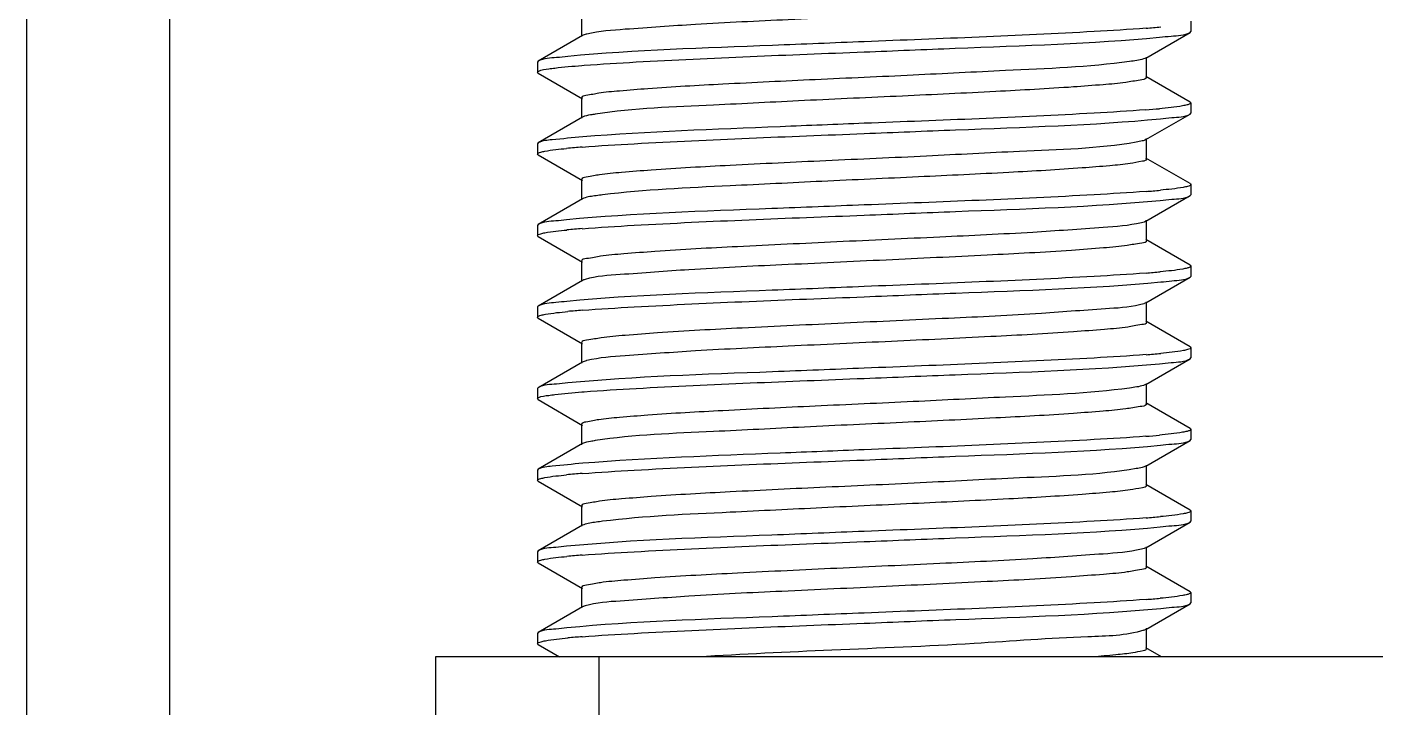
# Model space of a CAD drawing. Extents: x 27938 to 1507990, y 110129 to 923079.
# Drawn here: x 525483.8 to 525777.5, y 368687.5 to 368835.8 of the extents above; entities that cross this region are included whole.
import ezdxf

# ---------------------------------------------------------------- set-up
doc = ezdxf.new("R2010")
doc.units = 0
doc.header["$LTSCALE"] = 1000
doc.header["$MEASUREMENT"] = 0

msp = doc.modelspace()

# ---------------------------------------------------------------- linework, layer by layer
at = {"linetype": 'Continuous'}
for p, q in [((525483.83, 366000.39), (525483.83, 369014.05)), ((525514.97, 366583.55), (525514.97, 368882.52)), ((525604.68, 368838.14), (525604.68, 368833.7)), ((525737.41, 368837.03), (525737.41, 368834.81)), ((525604.87, 368833.92), (525595.21, 368828.33)), ((525727.58, 368829.02), (525737.24, 368834.61)), ((525737.24, 368834.61), (525737.41, 368834.81)), ((525595.21, 368828.33), (525595.05, 368828.13)), ((525595.05, 368828.13), (525595.05, 368825.91)), ((525604.69, 368827.4), (525605.19, 368827.44)), ((525727.77, 368824.8), (525727.77, 368829.25)), ((525595.21, 368825.72), (525595.05, 368825.91)), ((525595.21, 368825.72), (525604.87, 368820.12)), ((525737.24, 368819.43), (525727.58, 368825.02)), ((525604.68, 368820.35), (525604.68, 368815.9)), ((525737.24, 368819.43), (525737.41, 368819.24)), ((525737.41, 368819.24), (525737.41, 368817.01)), ((525604.87, 368816.13), (525595.21, 368810.53)), ((525727.58, 368811.23), (525737.24, 368816.82)), ((525737.24, 368816.82), (525737.41, 368817.01)), ((525595.21, 368810.53), (525595.05, 368810.34)), ((525595.05, 368810.34), (525595.05, 368808.12)), ((525727.77, 368807), (525727.77, 368811.45)), ((525595.21, 368807.92), (525595.05, 368808.12)), ((525595.21, 368807.92), (525604.87, 368802.33)), ((525737.24, 368801.64), (525727.58, 368807.23)), ((525604.68, 368802.55), (525604.68, 368798.11)), ((525737.24, 368801.64), (525737.41, 368801.44)), ((525737.41, 368801.44), (525737.41, 368799.22)), ((525604.87, 368798.33), (525595.21, 368792.74)), ((525605.14, 368798.45), (525604.87, 368798.33)), ((525727.58, 368793.43), (525737.24, 368799.02)), ((525737.24, 368799.02), (525737.41, 368799.22)), ((525595.21, 368792.74), (525595.05, 368792.54)), ((525595.05, 368792.54), (525595.05, 368790.32)), ((525727.77, 368789.21), (525727.77, 368793.66)), ((525595.21, 368790.13), (525595.05, 368790.32)), ((525595.21, 368790.13), (525604.87, 368784.53)), ((525737.24, 368783.84), (525727.58, 368789.43)), ((525604.68, 368784.76), (525604.68, 368780.31)), ((525737.24, 368783.84), (525737.41, 368783.65)), ((525737.41, 368783.65), (525737.41, 368781.42)), ((525604.87, 368780.54), (525595.21, 368774.94)), ((525727.58, 368775.64), (525737.24, 368781.23)), ((525737.24, 368781.23), (525737.41, 368781.42)), ((525595.21, 368774.94), (525595.05, 368774.75)), ((525595.05, 368774.75), (525595.05, 368772.53)), ((525727.58, 368775.64), (525727.23, 368775.48)), ((525727.77, 368771.41), (525727.77, 368775.86)), ((525595.21, 368772.33), (525595.05, 368772.53)), ((525595.21, 368772.33), (525604.87, 368766.74)), ((525737.24, 368766.05), (525727.58, 368771.64)), ((525604.68, 368766.96), (525604.68, 368762.52)), ((525737.24, 368766.05), (525737.41, 368765.85)), ((525737.41, 368765.85), (525737.41, 368763.63)), ((525604.87, 368762.74), (525595.21, 368757.15)), ((525727.58, 368757.84), (525737.24, 368763.43)), ((525737.24, 368763.43), (525737.41, 368763.63)), ((525595.21, 368757.15), (525595.05, 368756.95)), ((525595.05, 368756.95), (525595.05, 368754.73)), ((525727.77, 368753.62), (525727.77, 368758.07)), ((525595.21, 368754.54), (525595.05, 368754.73)), ((525595.21, 368754.54), (525604.87, 368748.94)), ((525604.69, 368756.22), (525605.19, 368756.26)), ((525737.24, 368748.25), (525727.58, 368753.84)), ((525604.68, 368749.17), (525604.68, 368744.72)), ((525737.24, 368748.25), (525737.41, 368748.06)), ((525737.41, 368748.06), (525737.41, 368745.83)), ((525727.58, 368740.05), (525737.24, 368745.64)), ((525737.24, 368745.64), (525737.41, 368745.83)), ((525604.87, 368744.95), (525595.21, 368739.35)), ((525595.21, 368739.35), (525595.05, 368739.16)), ((525595.05, 368739.16), (525595.05, 368736.94)), ((525727.77, 368735.82), (525727.77, 368740.27)), ((525595.21, 368736.74), (525595.05, 368736.94)), ((525595.21, 368736.74), (525604.87, 368731.15)), ((525737.24, 368730.46), (525727.58, 368736.05)), ((525604.68, 368731.37), (525604.68, 368726.93)), ((525737.24, 368730.46), (525737.41, 368730.26)), ((525727.58, 368722.25), (525737.24, 368727.84)), ((525737.24, 368727.84), (525737.41, 368728.04)), ((525737.41, 368730.26), (525737.41, 368728.04)), ((525604.87, 368727.15), (525595.21, 368721.56)), ((525605.14, 368727.27), (525604.87, 368727.15)), ((525595.21, 368721.56), (525595.05, 368721.37)), ((525727.77, 368718.03), (525727.77, 368722.48)), ((525595.05, 368721.37), (525595.05, 368719.14)), ((525595.21, 368718.95), (525595.05, 368719.14)), ((525595.21, 368718.95), (525604.87, 368713.35)), ((525737.24, 368712.66), (525727.58, 368718.25)), ((525604.68, 368713.58), (525604.68, 368709.13)), ((525727.58, 368704.46), (525737.24, 368710.05)), ((525737.24, 368712.66), (525737.41, 368712.47)), ((525737.24, 368710.05), (525737.41, 368710.24)), ((525737.41, 368712.47), (525737.41, 368710.24)), ((525604.87, 368709.36), (525595.21, 368703.76)), ((525727.58, 368704.46), (525727.23, 368704.3)), ((525727.77, 368700.23), (525727.77, 368704.68)), ((525595.21, 368703.76), (525595.05, 368703.57)), ((525595.05, 368703.57), (525595.05, 368701.35)), ((525595.21, 368701.15), (525595.05, 368701.35)), ((525595.21, 368701.15), (525599.87, 368698.45)), ((525572.8, 368698.45), (525572.8, 365738.85)), ((525937.6, 368698.45), (525572.8, 368698.45)), ((525608.39, 368698.45), (525608.39, 365738.85)), ((525731.04, 368698.45), (525727.58, 368700.46))]:
    msp.add_line(p, q, dxfattribs=at)
for centre, radius, start, end in [((525608.05, 368824.95), 9.56, 103.4604, 104.3304), ((525712.15, 369034.56), 199.64, 274.4562, 275.3757), ((525711.55, 369023.83), 206.72, 274.4595, 275.2732), ((525619.94, 368614.97), 195.24, 94.4466, 95.4486), ((525711.96, 369001.19), 201.86, 274.4571, 275.3431), ((525620.06, 368595.74), 196.68, 94.4521, 95.4224), ((525711.92, 368983.86), 202.32, 274.4572, 275.3373), ((525725.88, 368779.37), 4.11, 287.9093, 289.0439), ((525620.45, 368573.25), 201.39, 94.4567, 95.3502), ((525608.05, 368753.77), 9.56, 103.4604, 104.3304), ((525712.15, 368963.38), 199.64, 274.4562, 275.3757), ((525711.55, 368952.65), 206.72, 274.4595, 275.2732), ((525619.94, 368543.79), 195.24, 94.4466, 95.4486), ((525711.96, 368930.01), 201.86, 274.4571, 275.3431), ((525620.06, 368524.56), 196.68, 94.4521, 95.4224), ((525711.92, 368912.68), 202.32, 274.4572, 275.3373), ((525725.88, 368708.19), 4.11, 287.9093, 289.0439), ((525620.45, 368502.07), 201.39, 94.4567, 95.3502)]:
    msp.add_arc(centre, radius, start, end, dxfattribs=at)
for points, knots in [([(525727.77, 368842.59), (525727.77, 368842.21), (525725.73, 368841.96), (525723.23, 368841.39), (525717.93, 368840.97), (525708.17, 368840.2), (525692.57, 368839.38), (525671.92, 368838.4), (525650.44, 368837.41), (525631.08, 368836.51), (525616.48, 368835.45), (525608.54, 368834.89), (525605.83, 368834.24)], [0, 0, 0, 0, 0.009517, 0.035128, 0.076492, 0.132277, 0.279305, 0.456588, 0.640385, 0.806077, 0.931494, 1, 1, 1, 1]), ([(525605.69, 368834.21), (525605.52, 368834.17), (525605.25, 368834.09), (525604.98, 368833.98), (525604.87, 368833.92)], [0, 0, 0, 0, 0.585672, 1, 1, 1, 1]), ([(525727.66, 368835.53), (525723.89, 368835.24), (525703.42, 368834), (525682.93, 368833.25), (525666.23, 368832.58)], [0, 0, 0, 0, 0.184509, 1, 1, 1, 1]), ([(525666.23, 368830.36), (525672.83, 368830.62), (525694.28, 368831.53), (525715.76, 368832.18), (525730.55, 368833.56)], [0, 0, 0, 0, 0.307895, 1, 1, 1, 1]), ([(525730.55, 368833.56), (525731.41, 368833.63), (525733.61, 368833.94), (525736.03, 368833.91), (525737.24, 368834.61)], [0, 0, 0, 0, 0.380051, 1, 1, 1, 1]), ([(525666.23, 368832.58), (525659.58, 368832.32), (525638.06, 368831.4), (525616.5, 368830.77), (525601.67, 368829.37)], [0, 0, 0, 0, 0.308784, 1, 1, 1, 1]), ([(525605.19, 368827.44), (525608.97, 368827.73), (525629.3, 368828.95), (525649.66, 368829.7), (525666.23, 368830.36)], [0, 0, 0, 0, 0.186017, 1, 1, 1, 1]), ([(525601.67, 368829.37), (525600.85, 368829.29), (525598.72, 368828.99), (525596.39, 368829.01), (525595.21, 368828.33)], [0, 0, 0, 0, 0.379378, 1, 1, 1, 1]), ([(525597.5, 368826.66), (525597.95, 368826.73), (525600.34, 368827.04), (525602.75, 368827.25), (525604.69, 368827.4)], [0, 0, 0, 0, 0.190958, 1, 1, 1, 1]), ([(525724.06, 368828.26), (525715.1, 368827.05), (525699.33, 368826.44), (525676.49, 368825.24), (525655.96, 368824.34), (525636.72, 368823.4), (525622.4, 368822.61), (525613.54, 368821.89), (525608.77, 368821.48), (525606.5, 368820.96), (525604.68, 368820.7), (525604.68, 368820.35)], [0, 0, 0, 0, 0.226556, 0.394464, 0.573122, 0.741029, 0.877994, 0.929534, 0.967621, 0.99116, 1, 1, 1, 1]), ([(525727.58, 368829.02), (525727.43, 368828.94), (525726.29, 368828.54), (525725.09, 368828.4), (525724.06, 368828.26)], [0, 0, 0, 0, 0.140461, 1, 1, 1, 1]), ([(525595.05, 368825.91), (525595.05, 368825.99), (525595.88, 368826.59), (525596.72, 368826.54), (525597.5, 368826.66)], [0, 0, 0, 0, 0.092798, 1, 1, 1, 1]), ([(525727.73, 368824.69), (525727.42, 368824.32), (525725.69, 368824.13), (525722.7, 368823.56), (525717.75, 368823.16), (525708.36, 368822.43), (525693.75, 368821.65), (525674.23, 368820.7), (525653.71, 368819.81), (525631.41, 368818.59), (525616.14, 368818.07), (525607.62, 368816.78)], [0, 0, 0, 0, 0.011937, 0.038615, 0.07957, 0.133598, 0.274096, 0.443272, 0.620779, 0.785256, 1, 1, 1, 1]), ([(525727.77, 368824.8), (525727.77, 368824.78), (525727.76, 368824.74), (525727.74, 368824.7), (525727.73, 368824.69)], [0, 0, 0, 0, 0.463467, 1, 1, 1, 1]), ([(525736.57, 368818.8), (525736.25, 368818.72), (525734.26, 368818.33), (525732.24, 368818.14), (525730.55, 368817.98)], [0, 0, 0, 0, 0.163149, 1, 1, 1, 1]), ([(525737.4, 368819.24), (525737.4, 368819.14), (525737.06, 368818.93), (525736.78, 368818.86), (525736.57, 368818.8)], [0, 0, 0, 0, 0.312916, 1, 1, 1, 1]), ([(525607.62, 368816.78), (525607.29, 368816.73), (525606.37, 368816.56), (525605.4, 368816.43), (525604.87, 368816.13)], [0, 0, 0, 0, 0.353551, 1, 1, 1, 1]), ([(525727.63, 368817.74), (525723.86, 368817.44), (525703.4, 368816.2), (525682.92, 368815.45), (525666.23, 368814.79)], [0, 0, 0, 0, 0.184619, 1, 1, 1, 1]), ([(525666.23, 368812.56), (525672.87, 368812.83), (525694.38, 368813.75), (525715.93, 368814.38), (525730.76, 368815.78)], [0, 0, 0, 0, 0.308711, 1, 1, 1, 1]), ([(525730.76, 368815.78), (525731.58, 368815.86), (525733.72, 368816.16), (525736.06, 368816.14), (525737.24, 368816.82)], [0, 0, 0, 0, 0.379419, 1, 1, 1, 1]), ([(525604.8, 368809.62), (525608.57, 368809.91), (525629.04, 368811.15), (525649.52, 368811.9), (525666.23, 368812.56)], [0, 0, 0, 0, 0.184504, 1, 1, 1, 1]), ([(525666.23, 368814.79), (525660.14, 368814.55), (525639.69, 368813.7), (525619.22, 368812.97), (525604.9, 368811.85)], [0, 0, 0, 0, 0.297814, 1, 1, 1, 1]), ([(525604.9, 368811.85), (525602.67, 368811.67), (525599.52, 368811.23), (525596.11, 368811.05), (525595.22, 368810.53)], [0, 0, 0, 0, 0.683777, 1, 1, 1, 1]), ([(525725.52, 368810.68), (525717.12, 368809.24), (525701.79, 368808.84), (525679.27, 368807.56), (525658.24, 368806.66), (525638.29, 368805.68), (525623.33, 368804.88), (525614.03, 368804.13), (525608.99, 368803.72), (525606.61, 368803.18), (525604.68, 368802.92), (525604.68, 368802.55)], [0, 0, 0, 0, 0.210773, 0.377666, 0.558838, 0.731273, 0.873076, 0.926648, 0.966309, 0.990838, 1, 1, 1, 1]), ([(525727.58, 368811.23), (525727.35, 368811.09), (525726.65, 368810.9), (525725.96, 368810.76), (525725.52, 368810.68)], [0, 0, 0, 0, 0.374139, 1, 1, 1, 1]), ([(525595.05, 368808.12), (525595.05, 368808.21), (525595.34, 368808.4), (525595.58, 368808.47), (525595.77, 368808.52)], [0, 0, 0, 0, 0.319044, 1, 1, 1, 1]), ([(525595.77, 368808.52), (525596.06, 368808.6), (525597.92, 368808.99), (525599.82, 368809.17), (525601.4, 368809.32)], [0, 0, 0, 0, 0.160861, 1, 1, 1, 1]), ([(525727.77, 368807), (525727.77, 368806.66), (525726.01, 368806.39), (525723.79, 368805.9), (525719.15, 368805.48), (525710.5, 368804.77), (525696.51, 368803.99), (525677.63, 368803.07), (525657.36, 368802.17), (525634.42, 368801), (525618.46, 368800.32), (525609.25, 368799.2)], [0, 0, 0, 0, 0.008683, 0.031763, 0.069103, 0.119686, 0.254361, 0.420111, 0.597552, 0.765912, 1, 1, 1, 1]), ([(525736.68, 368801.04), (525736.37, 368800.95), (525734.41, 368800.55), (525732.43, 368800.37), (525730.76, 368800.21)], [0, 0, 0, 0, 0.159502, 1, 1, 1, 1]), ([(525737.4, 368801.44), (525737.4, 368801.35), (525737.11, 368801.15), (525736.86, 368801.09), (525736.68, 368801.04)], [0, 0, 0, 0, 0.318137, 1, 1, 1, 1]), ([(525609.25, 368799.2), (525608.78, 368799.15), (525607.4, 368798.95), (525606, 368798.78), (525605.14, 368798.45)], [0, 0, 0, 0, 0.341642, 1, 1, 1, 1]), ([(525727.65, 368799.94), (525723.88, 368799.65), (525703.41, 368798.41), (525682.93, 368797.66), (525666.23, 368796.99)], [0, 0, 0, 0, 0.184538, 1, 1, 1, 1]), ([(525666.23, 368794.77), (525672.87, 368795.03), (525694.38, 368795.95), (525715.92, 368796.59), (525730.74, 368797.98)], [0, 0, 0, 0, 0.308641, 1, 1, 1, 1]), ([(525730.74, 368797.98), (525731.57, 368798.06), (525733.71, 368798.36), (525736.06, 368798.34), (525737.24, 368799.02)], [0, 0, 0, 0, 0.379512, 1, 1, 1, 1]), ([(525666.23, 368796.99), (525659.53, 368796.73), (525637.91, 368795.8), (525616.26, 368795.18), (525601.4, 368793.75)], [0, 0, 0, 0, 0.309919, 1, 1, 1, 1]), ([(525601.4, 368793.75), (525600.61, 368793.67), (525598.57, 368793.39), (525596.34, 368793.39), (525595.21, 368792.74)], [0, 0, 0, 0, 0.378482, 1, 1, 1, 1]), ([(525726.62, 368793.11), (525723.9, 368792.46), (525715.96, 368791.9), (525701.35, 368790.85), (525681.99, 368789.94), (525660.52, 368788.95), (525639.87, 368787.97), (525624.27, 368787.15), (525614.52, 368786.38), (525609.22, 368785.96), (525606.72, 368785.39), (525604.68, 368785.15), (525604.68, 368784.76)], [0, 0, 0, 0, 0.068576, 0.194029, 0.359725, 0.543506, 0.720761, 0.867753, 0.923531, 0.964877, 0.99049, 1, 1, 1, 1]), ([(525604.79, 368791.82), (525608.56, 368792.12), (525629.03, 368793.36), (525649.52, 368794.1), (525666.23, 368794.77)], [0, 0, 0, 0, 0.184493, 1, 1, 1, 1]), ([(525727.58, 368793.43), (525727.46, 368793.36), (525727.14, 368793.24), (525726.81, 368793.15), (525726.62, 368793.11)], [0, 0, 0, 0, 0.406881, 1, 1, 1, 1]), ([(525595.05, 368790.32), (525595.05, 368790.41), (525595.34, 368790.61), (525595.59, 368790.67), (525595.78, 368790.73)], [0, 0, 0, 0, 0.318595, 1, 1, 1, 1]), ([(525595.78, 368790.73), (525596.07, 368790.81), (525597.95, 368791.2), (525599.87, 368791.38), (525601.47, 368791.53)], [0, 0, 0, 0, 0.160696, 1, 1, 1, 1]), ([(525727.77, 368789.21), (525727.77, 368788.81), (525725.67, 368788.57), (525723.11, 368787.99), (525717.68, 368787.57), (525707.7, 368786.79), (525691.78, 368785.96), (525670.79, 368784.97), (525649.11, 368783.95), (525629.77, 368783.08), (525615.54, 368781.93), (525607.89, 368781.49), (525605.42, 368780.75)], [0, 0, 0, 0, 0.009703, 0.035887, 0.07813, 0.135078, 0.284815, 0.464601, 0.649729, 0.81476, 0.937049, 1, 1, 1, 1]), ([(525736.59, 368783.22), (525736.28, 368783.14), (525734.34, 368782.75), (525732.38, 368782.57), (525730.74, 368782.41)], [0, 0, 0, 0, 0.163341, 1, 1, 1, 1]), ([(525737.4, 368783.65), (525737.4, 368783.55), (525737.07, 368783.34), (525736.8, 368783.27), (525736.59, 368783.22)], [0, 0, 0, 0, 0.314295, 1, 1, 1, 1]), ([(525605.42, 368780.75), (525605.31, 368780.72), (525605.12, 368780.66), (525604.95, 368780.58), (525604.87, 368780.54)], [0, 0, 0, 0, 0.569522, 1, 1, 1, 1]), ([(525727.65, 368782.15), (525723.87, 368781.85), (525703.41, 368780.61), (525682.93, 368779.86), (525666.23, 368779.2)], [0, 0, 0, 0, 0.184553, 1, 1, 1, 1]), ([(525730.85, 368780.2), (525731.66, 368780.28), (525733.77, 368780.57), (525736.08, 368780.56), (525737.24, 368781.23)], [0, 0, 0, 0, 0.379133, 1, 1, 1, 1]), ([(525666.23, 368779.2), (525659.54, 368778.93), (525637.95, 368778.01), (525616.32, 368777.39), (525601.47, 368775.96)], [0, 0, 0, 0, 0.309586, 1, 1, 1, 1]), ([(525666.23, 368776.97), (525672.89, 368777.24), (525694.43, 368778.16), (525716.01, 368778.79), (525730.85, 368780.2)], [0, 0, 0, 0, 0.309073, 1, 1, 1, 1]), ([(525601.47, 368775.96), (525600.67, 368775.89), (525598.61, 368775.59), (525596.35, 368775.6), (525595.21, 368774.94)], [0, 0, 0, 0, 0.378727, 1, 1, 1, 1]), ([(525727.15, 368775.46), (525724.77, 368774.69), (525717.2, 368774.29), (525703.1, 368773.1), (525683.77, 368772.24), (525662.04, 368771.22), (525640.93, 368770.23), (525624.91, 368769.4), (525614.86, 368768.61), (525609.38, 368768.19), (525606.79, 368767.6), (525604.68, 368767.37), (525604.68, 368766.96)], [0, 0, 0, 0, 0.061098, 0.182334, 0.347135, 0.532706, 0.713328, 0.863975, 0.921317, 0.963856, 0.990226, 1, 1, 1, 1]), ([(525604.8, 368774.03), (525608.57, 368774.32), (525629.04, 368775.56), (525649.52, 368776.31), (525666.23, 368776.97)], [0, 0, 0, 0, 0.184541, 1, 1, 1, 1]), ([(525595.05, 368772.53), (525595.05, 368772.62), (525595.37, 368772.83), (525595.63, 368772.89), (525595.84, 368772.95)], [0, 0, 0, 0, 0.315177, 1, 1, 1, 1]), ([(525595.84, 368772.95), (525596.14, 368773.03), (525598.07, 368773.42), (525600.03, 368773.6), (525601.67, 368773.76)], [0, 0, 0, 0, 0.16229, 1, 1, 1, 1]), ([(525727.77, 368771.41), (525727.77, 368771.03), (525725.73, 368770.78), (525723.23, 368770.21), (525717.93, 368769.79), (525708.17, 368769.02), (525692.57, 368768.2), (525671.92, 368767.22), (525650.44, 368766.23), (525631.08, 368765.33), (525616.48, 368764.27), (525608.54, 368763.71), (525605.83, 368763.06)], [0, 0, 0, 0, 0.009517, 0.035128, 0.076492, 0.132277, 0.279305, 0.456588, 0.640385, 0.806077, 0.931494, 1, 1, 1, 1]), ([(525737.4, 368765.85), (525737.41, 368765.76), (525737.12, 368765.57), (525736.88, 368765.5), (525736.7, 368765.45)], [0, 0, 0, 0, 0.319254, 1, 1, 1, 1]), ([(525605.69, 368763.03), (525605.52, 368762.99), (525605.25, 368762.91), (525604.98, 368762.8), (525604.87, 368762.74)], [0, 0, 0, 0, 0.585672, 1, 1, 1, 1]), ([(525727.66, 368764.35), (525723.89, 368764.06), (525703.42, 368762.82), (525682.93, 368762.07), (525666.23, 368761.4)], [0, 0, 0, 0, 0.184509, 1, 1, 1, 1]), ([(525730.55, 368762.38), (525731.41, 368762.45), (525733.61, 368762.76), (525736.03, 368762.73), (525737.24, 368763.43)], [0, 0, 0, 0, 0.380051, 1, 1, 1, 1]), ([(525736.7, 368765.45), (525736.39, 368765.37), (525734.46, 368764.97), (525732.5, 368764.78), (525730.85, 368764.63)], [0, 0, 0, 0, 0.159053, 1, 1, 1, 1]), ([(525666.23, 368761.4), (525659.58, 368761.14), (525638.06, 368760.22), (525616.5, 368759.59), (525601.67, 368758.19)], [0, 0, 0, 0, 0.308784, 1, 1, 1, 1]), ([(525666.23, 368759.18), (525672.83, 368759.44), (525694.28, 368760.35), (525715.76, 368761), (525730.55, 368762.38)], [0, 0, 0, 0, 0.307895, 1, 1, 1, 1]), ([(525601.67, 368758.19), (525600.85, 368758.11), (525598.72, 368757.81), (525596.39, 368757.83), (525595.21, 368757.15)], [0, 0, 0, 0, 0.379378, 1, 1, 1, 1]), ([(525724.06, 368757.08), (525715.1, 368755.87), (525699.33, 368755.26), (525676.49, 368754.06), (525655.96, 368753.16), (525636.72, 368752.22), (525622.4, 368751.43), (525613.54, 368750.71), (525608.77, 368750.3), (525606.5, 368749.78), (525604.68, 368749.52), (525604.68, 368749.17)], [0, 0, 0, 0, 0.226556, 0.394464, 0.573122, 0.741029, 0.877994, 0.929534, 0.967621, 0.99116, 1, 1, 1, 1]), ([(525605.19, 368756.26), (525608.97, 368756.55), (525629.3, 368757.77), (525649.66, 368758.52), (525666.23, 368759.18)], [0, 0, 0, 0, 0.186017, 1, 1, 1, 1]), ([(525727.58, 368757.84), (525727.43, 368757.76), (525726.29, 368757.36), (525725.09, 368757.22), (525724.06, 368757.08)], [0, 0, 0, 0, 0.140461, 1, 1, 1, 1]), ([(525595.05, 368754.73), (525595.05, 368754.81), (525595.88, 368755.41), (525596.72, 368755.36), (525597.5, 368755.48)], [0, 0, 0, 0, 0.092798, 1, 1, 1, 1]), ([(525597.5, 368755.48), (525597.95, 368755.55), (525600.34, 368755.86), (525602.75, 368756.07), (525604.69, 368756.22)], [0, 0, 0, 0, 0.190958, 1, 1, 1, 1]), ([(525727.73, 368753.51), (525727.42, 368753.14), (525725.69, 368752.95), (525722.7, 368752.38), (525717.75, 368751.98), (525708.36, 368751.25), (525693.75, 368750.47), (525674.23, 368749.52), (525653.71, 368748.63), (525631.41, 368747.41), (525616.14, 368746.89), (525607.62, 368745.6)], [0, 0, 0, 0, 0.011937, 0.038615, 0.07957, 0.133598, 0.274096, 0.443272, 0.620779, 0.785256, 1, 1, 1, 1]), ([(525727.77, 368753.62), (525727.77, 368753.6), (525727.76, 368753.56), (525727.74, 368753.53), (525727.73, 368753.51)], [0, 0, 0, 0, 0.463467, 1, 1, 1, 1]), ([(525737.4, 368748.06), (525737.4, 368747.96), (525737.06, 368747.75), (525736.78, 368747.68), (525736.57, 368747.62)], [0, 0, 0, 0, 0.312916, 1, 1, 1, 1]), ([(525607.62, 368745.6), (525607.29, 368745.55), (525606.37, 368745.38), (525605.4, 368745.25), (525604.87, 368744.95)], [0, 0, 0, 0, 0.353551, 1, 1, 1, 1]), ([(525727.63, 368746.56), (525723.86, 368746.26), (525703.4, 368745.02), (525682.92, 368744.27), (525666.23, 368743.61)], [0, 0, 0, 0, 0.184619, 1, 1, 1, 1]), ([(525736.57, 368747.62), (525736.25, 368747.54), (525734.26, 368747.15), (525732.24, 368746.96), (525730.55, 368746.8)], [0, 0, 0, 0, 0.163149, 1, 1, 1, 1]), ([(525730.76, 368744.6), (525731.58, 368744.68), (525733.72, 368744.98), (525736.06, 368744.96), (525737.24, 368745.64)], [0, 0, 0, 0, 0.379419, 1, 1, 1, 1]), ([(525666.23, 368743.61), (525660.14, 368743.37), (525639.69, 368742.52), (525619.22, 368741.79), (525604.9, 368740.67)], [0, 0, 0, 0, 0.297814, 1, 1, 1, 1]), ([(525666.23, 368741.38), (525672.87, 368741.65), (525694.38, 368742.57), (525715.93, 368743.2), (525730.76, 368744.6)], [0, 0, 0, 0, 0.308711, 1, 1, 1, 1]), ([(525604.9, 368740.67), (525602.67, 368740.49), (525599.52, 368740.05), (525596.11, 368739.87), (525595.22, 368739.35)], [0, 0, 0, 0, 0.683777, 1, 1, 1, 1]), ([(525725.52, 368739.5), (525717.12, 368738.06), (525701.79, 368737.66), (525679.27, 368736.38), (525658.24, 368735.48), (525638.29, 368734.5), (525623.33, 368733.7), (525614.03, 368732.95), (525608.99, 368732.54), (525606.61, 368732), (525604.68, 368731.74), (525604.68, 368731.37)], [0, 0, 0, 0, 0.210773, 0.377666, 0.558838, 0.731273, 0.873076, 0.926648, 0.966309, 0.990838, 1, 1, 1, 1]), ([(525604.8, 368738.44), (525608.57, 368738.73), (525629.04, 368739.97), (525649.52, 368740.72), (525666.23, 368741.38)], [0, 0, 0, 0, 0.184504, 1, 1, 1, 1]), ([(525727.58, 368740.05), (525727.35, 368739.91), (525726.65, 368739.72), (525725.96, 368739.58), (525725.52, 368739.5)], [0, 0, 0, 0, 0.374139, 1, 1, 1, 1]), ([(525595.05, 368736.94), (525595.05, 368737.03), (525595.34, 368737.22), (525595.58, 368737.29), (525595.77, 368737.34)], [0, 0, 0, 0, 0.319044, 1, 1, 1, 1]), ([(525595.77, 368737.34), (525596.06, 368737.42), (525597.92, 368737.81), (525599.82, 368737.99), (525601.4, 368738.14)], [0, 0, 0, 0, 0.160861, 1, 1, 1, 1]), ([(525727.77, 368735.82), (525727.77, 368735.48), (525726.01, 368735.21), (525723.79, 368734.72), (525719.15, 368734.3), (525710.5, 368733.59), (525696.51, 368732.81), (525677.63, 368731.89), (525657.36, 368730.99), (525634.42, 368729.82), (525618.46, 368729.15), (525609.25, 368728.02)], [0, 0, 0, 0, 0.008683, 0.031763, 0.069103, 0.119686, 0.254361, 0.420111, 0.597552, 0.765912, 1, 1, 1, 1]), ([(525609.25, 368728.02), (525608.78, 368727.97), (525607.4, 368727.77), (525606, 368727.6), (525605.14, 368727.27)], [0, 0, 0, 0, 0.341642, 1, 1, 1, 1]), ([(525727.65, 368728.76), (525723.88, 368728.47), (525703.41, 368727.23), (525682.93, 368726.48), (525666.23, 368725.81)], [0, 0, 0, 0, 0.184538, 1, 1, 1, 1]), ([(525730.74, 368726.8), (525731.57, 368726.88), (525733.71, 368727.18), (525736.06, 368727.16), (525737.24, 368727.84)], [0, 0, 0, 0, 0.379512, 1, 1, 1, 1]), ([(525736.68, 368729.86), (525736.37, 368729.77), (525734.41, 368729.37), (525732.43, 368729.19), (525730.76, 368729.03)], [0, 0, 0, 0, 0.159502, 1, 1, 1, 1]), ([(525737.4, 368730.26), (525737.4, 368730.17), (525737.11, 368729.97), (525736.86, 368729.91), (525736.68, 368729.86)], [0, 0, 0, 0, 0.318137, 1, 1, 1, 1]), ([(525666.23, 368725.81), (525659.53, 368725.55), (525637.91, 368724.62), (525616.26, 368724), (525601.4, 368722.57)], [0, 0, 0, 0, 0.309919, 1, 1, 1, 1]), ([(525666.23, 368723.59), (525672.87, 368723.85), (525694.38, 368724.77), (525715.92, 368725.41), (525730.74, 368726.8)], [0, 0, 0, 0, 0.308641, 1, 1, 1, 1]), ([(525601.4, 368722.57), (525600.61, 368722.49), (525598.57, 368722.21), (525596.34, 368722.21), (525595.21, 368721.56)], [0, 0, 0, 0, 0.378482, 1, 1, 1, 1]), ([(525726.62, 368721.93), (525723.9, 368721.28), (525715.96, 368720.72), (525701.35, 368719.67), (525681.99, 368718.76), (525660.52, 368717.77), (525639.87, 368716.79), (525624.27, 368715.97), (525614.52, 368715.2), (525609.22, 368714.78), (525606.72, 368714.21), (525604.68, 368713.97), (525604.68, 368713.58)], [0, 0, 0, 0, 0.068576, 0.194029, 0.359725, 0.543506, 0.720761, 0.867753, 0.923531, 0.964877, 0.99049, 1, 1, 1, 1]), ([(525604.79, 368720.64), (525608.56, 368720.94), (525629.03, 368722.18), (525649.52, 368722.92), (525666.23, 368723.59)], [0, 0, 0, 0, 0.184493, 1, 1, 1, 1]), ([(525727.58, 368722.25), (525727.46, 368722.18), (525727.14, 368722.06), (525726.81, 368721.97), (525726.62, 368721.93)], [0, 0, 0, 0, 0.406881, 1, 1, 1, 1]), ([(525595.05, 368719.14), (525595.05, 368719.23), (525595.34, 368719.43), (525595.59, 368719.49), (525595.78, 368719.55)], [0, 0, 0, 0, 0.318595, 1, 1, 1, 1]), ([(525595.78, 368719.55), (525596.07, 368719.63), (525597.95, 368720.02), (525599.87, 368720.2), (525601.47, 368720.35)], [0, 0, 0, 0, 0.160696, 1, 1, 1, 1]), ([(525727.77, 368718.03), (525727.77, 368717.63), (525725.67, 368717.39), (525723.11, 368716.81), (525717.68, 368716.39), (525707.7, 368715.61), (525691.78, 368714.78), (525670.79, 368713.79), (525649.11, 368712.77), (525629.77, 368711.9), (525615.54, 368710.75), (525607.89, 368710.31), (525605.42, 368709.57)], [0, 0, 0, 0, 0.009703, 0.035887, 0.07813, 0.135078, 0.284815, 0.464601, 0.649729, 0.81476, 0.937049, 1, 1, 1, 1]), ([(525727.65, 368710.97), (525723.87, 368710.67), (525703.41, 368709.43), (525682.93, 368708.68), (525666.23, 368708.02)], [0, 0, 0, 0, 0.184553, 1, 1, 1, 1]), ([(525736.59, 368712.04), (525736.28, 368711.96), (525734.34, 368711.57), (525732.38, 368711.39), (525730.74, 368711.23)], [0, 0, 0, 0, 0.163341, 1, 1, 1, 1]), ([(525730.85, 368709.02), (525731.66, 368709.1), (525733.77, 368709.39), (525736.08, 368709.38), (525737.24, 368710.05)], [0, 0, 0, 0, 0.379133, 1, 1, 1, 1]), ([(525737.4, 368712.47), (525737.4, 368712.37), (525737.07, 368712.16), (525736.8, 368712.09), (525736.59, 368712.04)], [0, 0, 0, 0, 0.314295, 1, 1, 1, 1]), ([(525666.23, 368708.02), (525659.54, 368707.75), (525637.95, 368706.83), (525616.32, 368706.21), (525601.47, 368704.78)], [0, 0, 0, 0, 0.309586, 1, 1, 1, 1]), ([(525605.42, 368709.57), (525605.31, 368709.54), (525605.12, 368709.48), (525604.95, 368709.4), (525604.87, 368709.36)], [0, 0, 0, 0, 0.569522, 1, 1, 1, 1]), ([(525666.23, 368705.79), (525672.89, 368706.06), (525694.43, 368706.98), (525716.01, 368707.61), (525730.85, 368709.02)], [0, 0, 0, 0, 0.309073, 1, 1, 1, 1]), ([(525601.47, 368704.78), (525600.67, 368704.71), (525598.61, 368704.41), (525596.35, 368704.42), (525595.21, 368703.76)], [0, 0, 0, 0, 0.378727, 1, 1, 1, 1]), ([(525604.8, 368702.85), (525608.57, 368703.14), (525629.04, 368704.38), (525649.52, 368705.13), (525666.23, 368705.79)], [0, 0, 0, 0, 0.184541, 1, 1, 1, 1]), ([(525727.15, 368704.28), (525723.26, 368703.02), (525710.67, 368702.86), (525688.18, 368701.04), (525659.78, 368700), (525639.75, 368699.01), (525630.03, 368698.45)], [0, 0, 0, 0, 0.126063, 0.381215, 0.699941, 1, 1, 1, 1]), ([(525595.05, 368701.35), (525595.05, 368701.44), (525595.37, 368701.65), (525595.63, 368701.71), (525595.84, 368701.77)], [0, 0, 0, 0, 0.315177, 1, 1, 1, 1]), ([(525595.84, 368701.77), (525596.14, 368701.85), (525598.07, 368702.24), (525600.03, 368702.42), (525601.67, 368702.58)], [0, 0, 0, 0, 0.16229, 1, 1, 1, 1]), ([(525727.77, 368700.23), (525727.77, 368699.94), (525726.32, 368699.65), (525724.44, 368699.24), (525720.54, 368698.84), (525717.69, 368698.58), (525716.01, 368698.45)], [0, 0, 0, 0, 0.073356, 0.265504, 0.576551, 1, 1, 1, 1])]:
    msp.add_open_spline(points, degree=3, knots=knots, dxfattribs=at)

doc.saveas('drawing.dxf')
